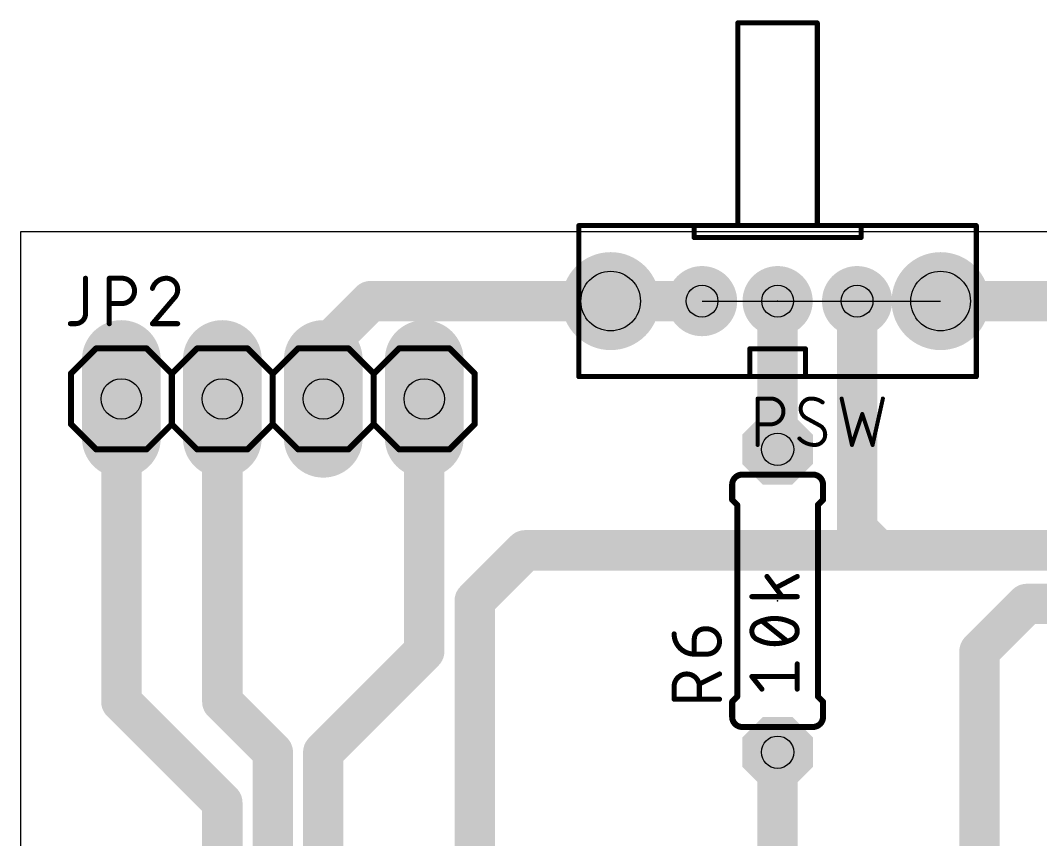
# Model space of a CAD drawing. Extents: x -78 to 183, y -66 to 113.
# Drawn here: x 0 to 25.67, y 27.01 to 47.62 of the extents above; entities that cross this region are included whole.
import ezdxf

# ---------------------------------------------------------------- set-up
doc = ezdxf.new("R2010")
doc.units = 0
doc.header["$MEASUREMENT"] = 0
doc.layers.get('0').update_dxf_attribs({"linetype": 'CONTINUOUS'})
for name, color, linetype in [('16', 175, 'CONTINUOUS'), ('17', 82, 'CONTINUOUS'), ('19', 53, 'CONTINUOUS'), ('20', 30, 'CONTINUOUS'), ('21', 253, 'CONTINUOUS'), ('23', 7, 'CONTINUOUS'), ('25', 253, 'CONTINUOUS'), ('27', 253, 'CONTINUOUS'), ('29', 253, 'CONTINUOUS'), ('30', 253, 'CONTINUOUS'), ('44', 253, 'CONTINUOUS'), ('51', 253, 'CONTINUOUS')]:
    doc.layers.add(name, color=color, linetype=linetype)

# ---------------------------------------------------------------- blocks, each defined once
blk = doc.blocks.new('RECT')
blk.add_solid([(-0.5, -0.5), (0.5, -0.5), (-0.5, 0.5), (0.5, 0.5)])
blk = doc.blocks.new('LONGP100')
at = {"const_width": 1}
blk.add_lwpolyline([(-0.5, 0), (0.5, 0)], dxfattribs=at)
at = {"const_width": 0.5}
for points in [[(-0.5, 0.25, 1), (-0.5, -0.25)], [(0.5, -0.25, 1), (0.5, 0.25)]]:
    blk.add_lwpolyline(points, format="xyb", dxfattribs=at)
blk = doc.blocks.new('ROUNDP')
at = {"const_width": 0.5}
blk.add_lwpolyline([(0, -0.25, 1), (0, 0.25, 1), (0, -0.25)], format="xyb", dxfattribs=at)
blk = doc.blocks.new('OCTAGONP')
at = {"const_width": 0.5}
blk.add_lwpolyline([(-0.25, -0.1036), (-0.25, 0.1036), (-0.1036, 0.25), (0.1036, 0.25), (0.25, 0.1036), (0.25, -0.1036), (0.1036, -0.25), (-0.1036, -0.25), (-0.25, -0.1036), (-0.25, 0.1036)], dxfattribs=at)

msp = doc.modelspace()

# ---------------------------------------------------------------- linework, layer by layer
at = {"layer": '16', "const_width": 1.016}
for points in [[(8.81, 40.56), (7.62, 39.37)], [(14.85, 40.56), (8.81, 40.56)], [(14.85, 40.56), (17.15, 40.56)], [(19.05, 40.64), (19.05, 40.56)], [(19.05, 36.83), (19.05, 40.56)], [(21.05, 40.56), (21.05, 34.83)], [(23.15, 40.56), (27.55, 40.56)], [(7.62, 39.37), (7.62, 38.1)], [(2.54, 30.48), (2.54, 38.1)], [(5.08, 30.48), (5.08, 38.1)], [(10.16, 31.75), (10.16, 38.1)], [(21.05, 34.83), (21.59, 34.29)], [(11.43, 33.02), (12.7, 34.29)], [(21.59, 34.29), (12.7, 34.29)], [(30.47, 34.29), (21.59, 34.29)], [(11.43, 10.16), (11.43, 33.02)], [(25.32, 32.94), (24.13, 31.75)], [(38.1, 32.94), (25.32, 32.94)], [(7.62, 29.21), (10.16, 31.75)], [(24.13, 31.75), (24.13, 25.32)], [(5.08, 27.94), (2.54, 30.48)], [(6.35, 29.21), (5.08, 30.48)], [(6.35, 21.51), (6.35, 29.21)], [(7.62, 22.78), (7.62, 29.21)], [(19.05, 29.21), (19.05, 28.114)], [(19.05, 25.32), (19.05, 29.21)], [(5.08, 19.05), (5.08, 27.94)]]:
    msp.add_lwpolyline(points, dxfattribs=at)
at = {"layer": '16', "const_width": 0.508}
for points in [[(8.81, 40.814, 1), (8.81, 40.306)], [(8.9896, 40.3804, 1), (8.6304, 40.7396)], [(14.85, 40.814, 1), (14.85, 40.306)], [(14.85, 40.306, 1), (14.85, 40.814)], [(17.15, 40.306, 1), (17.15, 40.814)], [(19.304, 40.64, 1), (18.796, 40.64)], [(19.304, 40.56, 1), (18.796, 40.56)], [(21.304, 40.56, 1), (20.796, 40.56)], [(23.15, 40.814, 1), (23.15, 40.306)], [(18.796, 40.56, 1), (19.304, 40.56)], [(7.874, 39.37, 1), (7.366, 39.37)], [(7.4404, 39.5496, 1), (7.7996, 39.1904)], [(2.794, 38.1, 1), (2.286, 38.1)], [(5.334, 38.1, 1), (4.826, 38.1)], [(10.414, 38.1, 1), (9.906, 38.1)], [(7.366, 38.1, 1), (7.874, 38.1)], [(18.796, 36.83, 1), (19.304, 36.83)], [(21.2296, 35.0096, 1), (20.8704, 34.6504)], [(20.796, 34.83, 1), (21.304, 34.83)], [(12.7, 34.544, 1), (12.7, 34.036)], [(12.8796, 34.1104, 1), (12.5204, 34.4696)], [(21.59, 34.544, 1), (21.59, 34.036)], [(21.4104, 34.1104, 1), (21.7696, 34.4696)], [(21.59, 34.036, 1), (21.59, 34.544)], [(11.684, 33.02, 1), (11.176, 33.02)], [(11.2504, 33.1996, 1), (11.6096, 32.8404)], [(25.32, 33.194, 1), (25.32, 32.686)], [(25.4996, 32.7604, 1), (25.1404, 33.1196)], [(10.3396, 31.5704, 1), (9.9804, 31.9296)], [(24.384, 31.75, 1), (23.876, 31.75)], [(23.9504, 31.9296, 1), (24.3096, 31.5704)], [(9.906, 31.75, 1), (10.414, 31.75)], [(2.7196, 30.6596, 1), (2.3604, 30.3004)], [(5.2596, 30.6596, 1), (4.9004, 30.3004)], [(2.286, 30.48, 1), (2.794, 30.48)], [(4.826, 30.48, 1), (5.334, 30.48)], [(6.604, 29.21, 1), (6.096, 29.21)], [(6.1704, 29.0304, 1), (6.5296, 29.3896)], [(7.874, 29.21, 1), (7.366, 29.21)], [(7.4404, 29.3896, 1), (7.7996, 29.0304)], [(19.304, 29.21, 1), (18.796, 29.21)], [(19.304, 29.21, 1), (18.796, 29.21)], [(5.334, 27.94, 1), (4.826, 27.94)], [(4.9004, 27.7604, 1), (5.2596, 28.1196)], [(18.796, 28.114, 1), (19.304, 28.114)]]:
    msp.add_lwpolyline(points, format="xyb", dxfattribs=at)
at = {"layer": '19'}
msp.add_line((17.15, 40.56), (23.15, 40.56), dxfattribs=at)
at = {"layer": '20'}
for p, q in [((91.43, 42.3), (0, 42.3)), ((0, 42.3), (0, -1.27))]:
    msp.add_line(p, q, dxfattribs=at)
at = {"layer": '21'}
for points, const_width in [([(18.05, 47.5918, 1), (18.05, 47.5282)], 0.0635), ([(18.0817, 47.56, 1), (18.0183, 47.56)], 0.0635), ([(20.0817, 47.56, 1), (20.0183, 47.56)], 0.0635), ([(20.05, 47.5282, 1), (20.05, 47.5918)], 0.0635), ([(14.05, 42.4918, 1), (14.05, 42.4282)], 0.0635), ([(14.0818, 42.46, 1), (14.0183, 42.46)], 0.0635), ([(16.95, 42.4918, 1), (16.95, 42.4282)], 0.0635), ([(16.9817, 42.46, 1), (16.9183, 42.46)], 0.0635), ([(16.95, 42.4282, 1), (16.95, 42.4918)], 0.0635), ([(18.05, 42.4918, 1), (18.05, 42.4282)], 0.0635), ([(18.0183, 42.46, 1), (18.0817, 42.46)], 0.0635), ([(18.05, 42.4282, 1), (18.05, 42.4918)], 0.0635), ([(20.05, 42.4918, 1), (20.05, 42.4282)], 0.0635), ([(20.0183, 42.46, 1), (20.0817, 42.46)], 0.0635), ([(20.05, 42.4282, 1), (20.05, 42.4918)], 0.0635), ([(21.15, 42.4918, 1), (21.15, 42.4282)], 0.0635), ([(21.1818, 42.46, 1), (21.1183, 42.46)], 0.0635), ([(21.15, 42.4282, 1), (21.15, 42.4918)], 0.0635), ([(24.0817, 42.46, 1), (24.0183, 42.46)], 0.0635), ([(24.05, 42.4282, 1), (24.05, 42.4918)], 0.0635), ([(16.95, 42.1918, 1), (16.95, 42.1283)], 0.0635), ([(16.9183, 42.16, 1), (16.9817, 42.16)], 0.0635), ([(21.1183, 42.16, 1), (21.1818, 42.16)], 0.0635), ([(21.15, 42.1283, 1), (21.15, 42.1918)], 0.0635), ([(1.905, 39.4081, 1), (1.905, 39.3319)], 0.0762), ([(1.9319, 39.3431, 1), (1.8781, 39.3969)], 0.0762), ([(3.2019, 39.3969, 1), (3.1481, 39.3431)], 0.0762), ([(3.175, 39.3319, 1), (3.175, 39.4081)], 0.0762), ([(4.445, 39.4081, 1), (4.445, 39.3319)], 0.0762), ([(4.4719, 39.3431, 1), (4.4181, 39.3969)], 0.0762), ([(5.7419, 39.3969, 1), (5.6881, 39.3431)], 0.0762), ([(5.715, 39.3319, 1), (5.715, 39.4081)], 0.0762), ([(6.985, 39.4081, 1), (6.985, 39.3319)], 0.0762), ([(7.0119, 39.3431, 1), (6.9581, 39.3969)], 0.0762), ([(8.2819, 39.3969, 1), (8.2281, 39.3431)], 0.0762), ([(8.255, 39.3319, 1), (8.255, 39.4081)], 0.0762), ([(9.525, 39.4081, 1), (9.525, 39.3319)], 0.0762), ([(9.5519, 39.3431, 1), (9.4981, 39.3969)], 0.0762), ([(10.8219, 39.3969, 1), (10.7681, 39.3431)], 0.0762), ([(10.795, 39.3319, 1), (10.795, 39.4081)], 0.0762), ([(18.35, 39.3918, 1), (18.35, 39.3282)], 0.0635), ([(18.3818, 39.36, 1), (18.3183, 39.36)], 0.0635), ([(19.7817, 39.36, 1), (19.7183, 39.36)], 0.0635), ([(19.75, 39.3282, 1), (19.75, 39.3918)], 0.0635), ([(1.3081, 38.735, 1), (1.2319, 38.735)], 0.0762), ([(1.2431, 38.7619, 1), (1.2969, 38.7081)], 0.0762), ([(3.8481, 38.735, 1), (3.7719, 38.735)], 0.0762), ([(3.7831, 38.7619, 1), (3.8369, 38.7081)], 0.0762), ([(3.7831, 38.7081, 1), (3.8369, 38.7619)], 0.0762), ([(6.3881, 38.735, 1), (6.3119, 38.735)], 0.0762), ([(6.3231, 38.7619, 1), (6.3769, 38.7081)], 0.0762), ([(6.3231, 38.7081, 1), (6.3769, 38.7619)], 0.0762), ([(8.9281, 38.735, 1), (8.8519, 38.735)], 0.0762), ([(8.8631, 38.7619, 1), (8.9169, 38.7081)], 0.0762), ([(8.8631, 38.7081, 1), (8.9169, 38.7619)], 0.0762), ([(11.4681, 38.735, 1), (11.3919, 38.735)], 0.0762), ([(11.4031, 38.7081, 1), (11.4569, 38.7619)], 0.0762), ([(14.05, 38.6918, 1), (14.05, 38.6283)], 0.0635), ([(14.0183, 38.66, 1), (14.0818, 38.66)], 0.0635), ([(18.35, 38.6918, 1), (18.35, 38.6283)], 0.0635), ([(18.3183, 38.66, 1), (18.3818, 38.66)], 0.0635), ([(18.35, 38.6283, 1), (18.35, 38.6918)], 0.0635), ([(19.75, 38.6918, 1), (19.75, 38.6283)], 0.0635), ([(19.7183, 38.66, 1), (19.7817, 38.66)], 0.0635), ([(19.75, 38.6283, 1), (19.75, 38.6918)], 0.0635), ([(24.0183, 38.66, 1), (24.0817, 38.66)], 0.0635), ([(24.05, 38.6283, 1), (24.05, 38.6918)], 0.0635), ([(1.2319, 37.465, 1), (1.3081, 37.465)], 0.0762), ([(1.2969, 37.4919, 1), (1.2431, 37.4381)], 0.0762), ([(3.7719, 37.465, 1), (3.8481, 37.465)], 0.0762), ([(3.8369, 37.4919, 1), (3.7831, 37.4381)], 0.0762), ([(3.8369, 37.4381, 1), (3.7831, 37.4919)], 0.0762), ([(6.3119, 37.465, 1), (6.3881, 37.465)], 0.0762), ([(6.3769, 37.4919, 1), (6.3231, 37.4381)], 0.0762), ([(6.3769, 37.4381, 1), (6.3231, 37.4919)], 0.0762), ([(8.8519, 37.465, 1), (8.9281, 37.465)], 0.0762), ([(8.9169, 37.4919, 1), (8.8631, 37.4381)], 0.0762), ([(8.9169, 37.4381, 1), (8.8631, 37.4919)], 0.0762), ([(11.3919, 37.465, 1), (11.4681, 37.465)], 0.0762), ([(11.4569, 37.4381, 1), (11.4031, 37.4919)], 0.0762), ([(1.905, 36.8681, 1), (1.905, 36.7919)], 0.0762), ([(1.8781, 36.8031, 1), (1.9319, 36.8569)], 0.0762), ([(3.1481, 36.8569, 1), (3.2019, 36.8031)], 0.0762), ([(3.175, 36.7919, 1), (3.175, 36.8681)], 0.0762), ([(4.445, 36.8681, 1), (4.445, 36.7919)], 0.0762), ([(4.4181, 36.8031, 1), (4.4719, 36.8569)], 0.0762), ([(5.6881, 36.8569, 1), (5.7419, 36.8031)], 0.0762), ([(5.715, 36.7919, 1), (5.715, 36.8681)], 0.0762), ([(6.985, 36.8681, 1), (6.985, 36.7919)], 0.0762), ([(6.9581, 36.8031, 1), (7.0119, 36.8569)], 0.0762), ([(8.2281, 36.8569, 1), (8.2819, 36.8031)], 0.0762), ([(8.255, 36.7919, 1), (8.255, 36.8681)], 0.0762), ([(9.525, 36.8681, 1), (9.525, 36.7919)], 0.0762), ([(9.4981, 36.8031, 1), (9.5519, 36.8569)], 0.0762), ([(10.7681, 36.8569, 1), (10.8219, 36.8031)], 0.0762), ([(10.795, 36.7919, 1), (10.795, 36.8681)], 0.0762), ([(18.161, 36.195, 0.4142), (17.907, 35.941)], 0.1524), ([(18.161, 36.1569, 1), (18.161, 36.2331)], 0.0762), ([(20.193, 35.941, 0.4142), (19.939, 36.195)], 0.1524), ([(19.939, 36.2331, 1), (19.939, 36.1569)], 0.0762), ([(17.9451, 35.941, 1), (17.8689, 35.941)], 0.0762), ([(17.8689, 35.941, 1), (17.9451, 35.941)], 0.0762), ([(20.2311, 35.941, 1), (20.1549, 35.941)], 0.0762), ([(20.1549, 35.941, 1), (20.2311, 35.941)], 0.0762), ([(17.8689, 35.56, 1), (17.9451, 35.56)], 0.0762), ([(17.9339, 35.5869, 1), (17.8801, 35.5331)], 0.0762), ([(18.0721, 35.433, 1), (17.9959, 35.433)], 0.0762), ([(18.0071, 35.4061, 1), (18.0609, 35.4599)], 0.0762), ([(20.1041, 35.433, 1), (20.0279, 35.433)], 0.0762), ([(20.0391, 35.4599, 1), (20.0929, 35.4061)], 0.0762), ([(20.1549, 35.56, 1), (20.2311, 35.56)], 0.0762), ([(20.2199, 35.5331, 1), (20.1661, 35.5869)], 0.0762), ([(17.9451, 30.48, 1), (17.8689, 30.48)], 0.0762), ([(17.8801, 30.5069, 1), (17.9339, 30.4531)], 0.0762), ([(17.9959, 30.607, 1), (18.0721, 30.607)], 0.0762), ([(18.0609, 30.5801, 1), (18.0071, 30.6339)], 0.0762), ([(20.0279, 30.607, 1), (20.1041, 30.607)], 0.0762), ([(20.0929, 30.6339, 1), (20.0391, 30.5801)], 0.0762), ([(20.2311, 30.48, 1), (20.1549, 30.48)], 0.0762), ([(20.1661, 30.4531, 1), (20.2199, 30.5069)], 0.0762), ([(17.907, 30.099, 0.4142), (18.161, 29.845)], 0.1524), ([(17.9451, 30.099, 1), (17.8689, 30.099)], 0.0762), ([(17.8689, 30.099, 1), (17.9451, 30.099)], 0.0762), ([(19.939, 29.845, 0.4142), (20.193, 30.099)], 0.1524), ([(20.2311, 30.099, 1), (20.1549, 30.099)], 0.0762), ([(20.1549, 30.099, 1), (20.2311, 30.099)], 0.0762), ([(18.161, 29.8069, 1), (18.161, 29.8831)], 0.0762), ([(19.939, 29.8831, 1), (19.939, 29.8069)], 0.0762)]:
    msp.add_lwpolyline(points, format="xyb", dxfattribs=dict(at, const_width=const_width))
for points, const_width in [([(20.05, 47.56), (18.05, 47.56)], 0.127), ([(18.05, 47.56), (18.05, 42.46)], 0.127), ([(20.05, 42.46), (20.05, 47.56)], 0.127), ([(14.05, 38.66), (14.05, 42.46)], 0.127), ([(14.05, 42.46), (16.95, 42.46)], 0.127), ([(16.95, 42.46), (18.05, 42.46)], 0.127), ([(16.95, 42.16), (16.95, 42.46)], 0.127), ([(18.05, 42.46), (20.05, 42.46)], 0.127), ([(20.05, 42.46), (21.15, 42.46)], 0.127), ([(21.15, 42.46), (24.05, 42.46)], 0.127), ([(21.15, 42.46), (21.15, 42.16)], 0.127), ([(24.05, 42.46), (24.05, 38.66)], 0.127), ([(21.15, 42.16), (16.95, 42.16)], 0.127), ([(1.905, 39.37), (1.27, 38.735)], 0.1524), ([(1.905, 39.37), (3.175, 39.37)], 0.1524), ([(3.175, 39.37), (3.81, 38.735)], 0.1524), ([(3.81, 38.735), (4.445, 39.37)], 0.1524), ([(4.445, 39.37), (5.715, 39.37)], 0.1524), ([(5.715, 39.37), (6.35, 38.735)], 0.1524), ([(6.35, 38.735), (6.985, 39.37)], 0.1524), ([(6.985, 39.37), (8.255, 39.37)], 0.1524), ([(8.255, 39.37), (8.89, 38.735)], 0.1524), ([(9.525, 39.37), (8.89, 38.735)], 0.1524), ([(9.525, 39.37), (10.795, 39.37)], 0.1524), ([(10.795, 39.37), (11.43, 38.735)], 0.1524), ([(19.75, 39.36), (18.35, 39.36)], 0.127), ([(18.35, 39.36), (18.35, 38.66)], 0.127), ([(19.75, 38.66), (19.75, 39.36)], 0.127), ([(1.27, 38.735), (1.27, 37.465)], 0.1524), ([(3.81, 38.735), (3.81, 37.465)], 0.1524), ([(6.35, 38.735), (6.35, 37.465)], 0.1524), ([(8.89, 38.735), (8.89, 37.465)], 0.1524), ([(11.43, 38.735), (11.43, 37.465)], 0.1524), ([(18.35, 38.66), (14.05, 38.66)], 0.127), ([(19.75, 38.66), (18.35, 38.66)], 0.127), ([(24.05, 38.66), (19.75, 38.66)], 0.127), ([(1.27, 37.465), (1.905, 36.83)], 0.1524), ([(3.81, 37.465), (3.175, 36.83)], 0.1524), ([(4.445, 36.83), (3.81, 37.465)], 0.1524), ([(6.35, 37.465), (5.715, 36.83)], 0.1524), ([(6.985, 36.83), (6.35, 37.465)], 0.1524), ([(8.89, 37.465), (8.255, 36.83)], 0.1524), ([(8.89, 37.465), (9.525, 36.83)], 0.1524), ([(11.43, 37.465), (10.795, 36.83)], 0.1524), ([(3.175, 36.83), (1.905, 36.83)], 0.1524), ([(5.715, 36.83), (4.445, 36.83)], 0.1524), ([(8.255, 36.83), (6.985, 36.83)], 0.1524), ([(10.795, 36.83), (9.525, 36.83)], 0.1524), ([(17.907, 35.941), (17.907, 35.56)], 0.1524), ([(20.193, 35.941), (20.193, 35.56)], 0.1524), ([(18.034, 35.433), (17.907, 35.56)], 0.1524), ([(18.034, 35.433), (18.034, 30.607)], 0.1524), ([(20.066, 35.433), (20.193, 35.56)], 0.1524), ([(20.066, 35.433), (20.066, 30.607)], 0.1524), ([(18.034, 30.607), (17.907, 30.48)], 0.1524), ([(17.907, 30.099), (17.907, 30.48)], 0.1524), ([(20.066, 30.607), (20.193, 30.48)], 0.1524), ([(20.193, 30.099), (20.193, 30.48)], 0.1524)]:
    msp.add_lwpolyline(points, dxfattribs=dict(at, const_width=const_width))
at = {"layer": '23'}
for p in [(19.05, 40.56), (6.35, 38.1), (19.05, 33.02)]:
    msp.add_point(p, dxfattribs=at)
at = {"layer": '25'}
for points, const_width in [([(1.6383, 41.1353), (1.6383, 40.2463)], 0.127), ([(2.2363, 39.9923), (2.2363, 41.1353)], 0.127), ([(2.2363, 41.1353), (2.5538, 41.1353)], 0.127), ([(2.5538, 40.5003), (2.2363, 40.5003)], 0.127), ([(3.8619, 40.6273), (3.3222, 39.9923)], 0.127), ([(1.3843, 39.9923), (1.2573, 39.9923)], 0.127), ([(3.3222, 39.9923), (3.9572, 39.9923)], 0.127), ([(18.5482, 36.9408), (18.5482, 38.1092)], 0.1016), ([(18.5482, 38.1092), (18.8727, 38.1092)], 0.1016), ([(20.6606, 38.1092), (20.9203, 36.9408)], 0.1016), ([(21.4396, 36.9408), (21.6992, 38.1092)], 0.1016), ([(20.9203, 36.9408), (21.1799, 37.7197)], 0.1016), ([(21.1799, 37.7197), (21.4396, 36.9408)], 0.1016), ([(18.8727, 37.4601), (18.5482, 37.4601)], 0.1016), ([(20.1173, 37.4276), (19.7603, 37.6224)], 0.1016), ([(17.2085, 32.3132), (17.272, 32.3132)], 0.127), ([(16.9545, 31.6782), (16.9545, 32.0592)], 0.127), ([(17.272, 31.6782), (16.9545, 31.6782)], 0.127), ([(17.5895, 31.1785), (17.0815, 30.9245)], 0.127), ([(16.4465, 30.5435), (16.4465, 30.861)], 0.127), ([(17.0815, 30.861), (17.0815, 30.5435)], 0.127), ([(17.5895, 30.5435), (16.4465, 30.5435)], 0.127)]:
    msp.add_lwpolyline(points, dxfattribs=dict(at, const_width=const_width))
for points, const_width in [([(1.6701, 41.1353, 1), (1.6066, 41.1353)], 0.0635), ([(2.2363, 41.1671, 1), (2.2363, 41.1035)], 0.0635), ([(2.2681, 41.1353, 1), (2.2046, 41.1353)], 0.0635), ([(2.5538, 41.1671, 1), (2.5538, 41.1035)], 0.0635), ([(2.5538, 40.5003, 1), (2.5538, 41.1353)], 0.127), ([(2.5538, 41.1035, 1), (2.5538, 41.1671)], 0.0635), ([(3.6714, 41.1353, 0.3252), (3.3222, 40.8813)], 0.127), ([(3.6714, 41.1671, 1), (3.6714, 41.1035)], 0.0635), ([(3.9572, 40.8496, 0.4142), (3.6714, 41.1353)], 0.127), ([(3.6714, 41.1035, 1), (3.6714, 41.1671)], 0.0635), ([(3.292, 40.8911, 1), (3.3524, 40.8715)], 0.0635), ([(3.8619, 40.6273, 0.2053), (3.9572, 40.8496)], 0.127), ([(3.9889, 40.8496, 1), (3.9254, 40.8495)], 0.0635), ([(3.9254, 40.8496, 1), (3.9889, 40.8496)], 0.0635), ([(2.2363, 40.5321, 1), (2.2363, 40.4686)], 0.0635), ([(2.5538, 40.5321, 1), (2.5538, 40.4686)], 0.0635), ([(2.5538, 40.4686, 1), (2.5538, 40.5321)], 0.0635), ([(3.84, 40.6503, 1), (3.8838, 40.6043)], 0.0635), ([(3.8861, 40.6067, 1), (3.8377, 40.6479)], 0.0635), ([(1.3843, 39.9923, 0.4142), (1.6383, 40.2463)], 0.127), ([(1.6701, 40.2463, 1), (1.6066, 40.2463)], 0.0635), ([(1.2573, 40.0241, 1), (1.2573, 39.9605)], 0.0635), ([(1.3843, 40.0241, 1), (1.3843, 39.9605)], 0.0635), ([(1.3843, 39.9605, 1), (1.3843, 40.0241)], 0.0635), ([(1.6066, 40.2463, 1), (1.6701, 40.2463)], 0.0635), ([(3.3222, 40.0241, 1), (3.3222, 39.9605)], 0.0635), ([(3.298, 40.0129, 1), (3.3464, 39.9717)], 0.0635), ([(3.9572, 39.9605, 1), (3.9572, 40.0241)], 0.0635), ([(2.2046, 39.9923, 1), (2.2681, 39.9923)], 0.0635), ([(18.5736, 38.1092, 1), (18.5228, 38.1092)], 0.0508), ([(18.5482, 38.1346, 1), (18.5482, 38.0838)], 0.0508), ([(18.8727, 37.4601, 1), (18.8727, 38.1092)], 0.1016), ([(18.8727, 38.1346, 1), (18.8727, 38.0838)], 0.0508), ([(18.8727, 38.0838, 1), (18.8727, 38.1346)], 0.0508), ([(19.8902, 38.1092, 0.4142), (19.6305, 37.8496)], 0.1016), ([(20.1823, 38.0118, 0.1623), (19.8902, 38.1092)], 0.1016), ([(19.8902, 38.1346, 1), (19.8902, 38.0838)], 0.0508), ([(19.8902, 38.0838, 1), (19.8902, 38.1346)], 0.0508), ([(20.167, 37.9915, 1), (20.1975, 38.0322)], 0.0508), ([(20.6854, 38.1147, 1), (20.6358, 38.1037)], 0.0508), ([(21.724, 38.1037, 1), (21.6744, 38.1147)], 0.0508), ([(19.6305, 37.8496, 0.2656), (19.7603, 37.6224)], 0.1016), ([(19.6559, 37.8496, 1), (19.6051, 37.8496)], 0.0508), ([(19.6051, 37.8496, 1), (19.6559, 37.8496)], 0.0508), ([(21.204, 37.7278, 1), (21.1558, 37.7117)], 0.0508), ([(21.204, 37.7117, 1), (21.1558, 37.7278)], 0.0508), ([(18.5482, 37.4855, 1), (18.5482, 37.4347)], 0.0508), ([(18.8727, 37.4855, 1), (18.8727, 37.4347)], 0.0508), ([(18.8727, 37.4347, 1), (18.8727, 37.4855)], 0.0508), ([(19.7725, 37.6447, 1), (19.7482, 37.6001)], 0.0508), ([(19.7474, 37.6005, 1), (19.7732, 37.6442)], 0.0508), ([(20.2472, 37.2004, 0.2656), (20.1173, 37.4276)], 0.1016), ([(20.1302, 37.4495, 1), (20.1045, 37.4057)], 0.0508), ([(20.1052, 37.4053, 1), (20.1295, 37.4499)], 0.0508), ([(19.9875, 36.9408, 0.4142), (20.2472, 37.2004)], 0.1016), ([(20.2726, 37.2004, 1), (20.2218, 37.2004)], 0.0508), ([(20.2218, 37.2004, 1), (20.2726, 37.2004)], 0.0508), ([(18.5228, 36.9408, 1), (18.5736, 36.9408)], 0.0508), ([(19.6161, 37.121, 1), (19.58, 37.0852)], 0.0508), ([(19.5981, 37.1031, 0.2), (19.9875, 36.9408)], 0.1016), ([(19.9875, 36.9662, 1), (19.9875, 36.9154)], 0.0508), ([(19.9875, 36.9154, 1), (19.9875, 36.9662)], 0.0508), ([(20.8962, 36.9488, 1), (20.9444, 36.9328)], 0.0508), ([(20.8955, 36.9353, 1), (20.9451, 36.9463)], 0.0508), ([(21.4148, 36.9463, 1), (21.4644, 36.9353)], 0.0508), ([(21.4155, 36.9328, 1), (21.4637, 36.9488)], 0.0508), ([(17.2085, 32.3132, 0.4142), (16.9545, 32.0592)], 0.127), ([(17.2085, 32.345, 1), (17.2085, 32.2815)], 0.0635), ([(17.2085, 32.2815, 1), (17.2085, 32.345)], 0.0635), ([(17.272, 32.345, 1), (17.272, 32.2815)], 0.0635), ([(17.272, 31.6782, 1), (17.272, 32.3132)], 0.127), ([(17.272, 32.2815, 1), (17.272, 32.345)], 0.0635), ([(16.4465, 32.1862, 0.4142), (16.9545, 31.6782)], 0.127), ([(16.4782, 32.1862, 1), (16.4148, 32.1862)], 0.0635), ([(16.9862, 32.0592, 1), (16.9228, 32.0592)], 0.0635), ([(16.9228, 32.0592, 1), (16.9862, 32.0592)], 0.0635), ([(16.9545, 31.71, 1), (16.9545, 31.6465)], 0.0635), ([(16.9228, 31.6782, 1), (16.9862, 31.6782)], 0.0635), ([(16.9545, 31.6465, 1), (16.9545, 31.71)], 0.0635), ([(17.272, 31.71, 1), (17.272, 31.6465)], 0.0635), ([(17.272, 31.6465, 1), (17.272, 31.71)], 0.0635), ([(17.0815, 30.861, 1), (16.4465, 30.861)], 0.127), ([(17.6037, 31.1501, 1), (17.5753, 31.2069)], 0.0635), ([(16.4782, 30.861, 1), (16.4148, 30.861)], 0.0635), ([(16.4148, 30.861, 1), (16.4782, 30.861)], 0.0635), ([(17.0673, 30.9529, 1), (17.0957, 30.8961)], 0.0635), ([(17.1133, 30.861, 1), (17.0498, 30.861)], 0.0635), ([(17.0498, 30.861, 1), (17.1133, 30.861)], 0.0635), ([(16.4465, 30.5753, 1), (16.4465, 30.5118)], 0.0635), ([(16.4148, 30.5435, 1), (16.4782, 30.5435)], 0.0635), ([(17.0498, 30.5435, 1), (17.1133, 30.5435)], 0.0635), ([(17.5895, 30.5118, 1), (17.5895, 30.5753)], 0.0635)]:
    msp.add_lwpolyline(points, format="xyb", dxfattribs=dict(at, const_width=const_width))
at = {"layer": '27'}
for points, const_width in [([(18.8087, 33.6512, 1), (18.7579, 33.6131)], 0.0635), ([(19.5602, 33.6041, 1), (19.5304, 33.6602)], 0.0635), ([(18.9907, 33.3744, 1), (19.0204, 33.3183)], 0.0635), ([(18.4023, 33.1559, 1), (18.4023, 33.0924)], 0.0635), ([(19.1389, 33.1051, 1), (19.1897, 33.1432)], 0.0635), ([(19.5453, 33.0924, 1), (19.5453, 33.1559)], 0.0635), ([(18.9738, 32.5755, 0.1139), (18.5611, 32.4802)], 0.127), ([(18.9738, 32.6073, 1), (18.9738, 32.5437)], 0.0635), ([(19.3865, 32.4802, 0.1139), (18.9738, 32.5755)], 0.127), ([(18.9738, 32.5437, 1), (18.9738, 32.6073)], 0.0635), ([(18.5611, 32.4802, 0.3205), (18.4023, 32.258)], 0.127), ([(18.5471, 32.5088, 1), (18.575, 32.4517)], 0.0635), ([(18.5713, 32.4502, 1), (18.5508, 32.5103)], 0.0635), ([(18.6761, 32.5368, 1), (18.6365, 32.4872)], 0.0635), ([(19.3968, 32.5103, 1), (19.3763, 32.4502)], 0.0635), ([(19.5453, 32.258, 0.3205), (19.3865, 32.4802)], 0.127), ([(19.3726, 32.4517, 1), (19.4005, 32.5088)], 0.0635), ([(18.4023, 32.258, 0.3205), (18.5611, 32.0358)], 0.127), ([(18.434, 32.258, 1), (18.3706, 32.258)], 0.0635), ([(18.3706, 32.258, 1), (18.434, 32.258)], 0.0635), ([(18.575, 32.0643, 1), (18.5471, 32.0072)], 0.0635), ([(18.5611, 32.0358, 0.1139), (18.9738, 31.9405)], 0.127), ([(18.5508, 32.0057, 1), (18.5713, 32.0658)], 0.0635), ([(18.9738, 31.9405, 0.1139), (19.3865, 32.0358)], 0.127), ([(19.3865, 32.0358, 0.3205), (19.5453, 32.258)], 0.127), ([(19.3763, 32.0658, 1), (19.3968, 32.0057)], 0.0635), ([(19.4005, 32.0072, 1), (19.3726, 32.0643)], 0.0635), ([(19.577, 32.258, 1), (19.5136, 32.258)], 0.0635), ([(19.5136, 32.258, 1), (19.577, 32.258)], 0.0635), ([(18.9738, 31.9722, 1), (18.9738, 31.9088)], 0.0635), ([(18.9738, 31.9088, 1), (18.9738, 31.9722)], 0.0635), ([(19.2715, 31.9792, 1), (19.3111, 32.0288)], 0.0635), ([(19.577, 31.4325, 1), (19.5136, 31.4325)], 0.0635), ([(18.4023, 31.1468, 1), (18.4023, 31.0833)], 0.0635), ([(18.4271, 31.1348, 1), (18.3775, 31.0952)], 0.0635), ([(19.5453, 31.0833, 1), (19.5453, 31.1468)], 0.0635), ([(18.6315, 30.7777, 1), (18.6811, 30.8173)], 0.0635), ([(19.5136, 30.7975, 1), (19.577, 30.7975)], 0.0635)]:
    msp.add_lwpolyline(points, format="xyb", dxfattribs=dict(at, const_width=const_width))
at = {"layer": '27', "const_width": 0.127}
for points in [[(18.7833, 33.6321), (19.1643, 33.1241)], [(19.5453, 33.6321), (19.0055, 33.3464)], [(19.5453, 33.1241), (18.4023, 33.1241)], [(19.2913, 32.004), (18.6563, 32.512)], [(19.5453, 30.7975), (19.5453, 31.4325)], [(18.6563, 30.7975), (18.4023, 31.115)], [(18.4023, 31.115), (19.5453, 31.115)]]:
    msp.add_lwpolyline(points, dxfattribs=at)
at = {"layer": '44'}
for centre, radius in [((14.85, 40.56), 0.75), ((23.15, 40.56), 0.75), ((17.15, 40.56), 0.4), ((19.05, 40.56), 0.4), ((21.05, 40.56), 0.4), ((2.54, 38.1), 0.508), ((5.08, 38.1), 0.508), ((7.62, 38.1), 0.508), ((10.16, 38.1), 0.508), ((19.05, 36.83), 0.4064), ((19.05, 29.21), 0.4064)]:
    msp.add_circle(centre, radius, dxfattribs=at)
at = {"layer": '51'}
for points, const_width in [([(19.05, 36.449), (19.05, 36.83)], 0.6096), ([(19.939, 36.195), (18.161, 36.195)], 0.1524), ([(19.939, 29.845), (18.161, 29.845)], 0.1524), ([(19.05, 29.21), (19.05, 29.591)], 0.6096)]:
    msp.add_lwpolyline(points, dxfattribs=dict(at, const_width=const_width))
for points, const_width in [([(19.2024, 36.83, 1), (18.8976, 36.83)], 0.3048), ([(18.8976, 36.449, 1), (19.2024, 36.449)], 0.3048), ([(18.161, 36.2331, 1), (18.161, 36.1569)], 0.0762), ([(19.939, 36.1569, 1), (19.939, 36.2331)], 0.0762), ([(18.161, 29.8831, 1), (18.161, 29.8069)], 0.0762), ([(19.2024, 29.591, 1), (18.8976, 29.591)], 0.3048), ([(19.939, 29.8069, 1), (19.939, 29.8831)], 0.0762), ([(18.8976, 29.21, 1), (19.2024, 29.21)], 0.3048)]:
    msp.add_lwpolyline(points, format="xyb", dxfattribs=dict(at, const_width=const_width))

# ---------------------------------------------------------------- block references
at = {"layer": '17'}
for name, p, xscale, yscale, rotation in [('ROUNDP', (14.85, 40.56), 2.262, 2.262, 180), ('ROUNDP', (14.85, 40.56), 2.262, 2.262, 180), ('ROUNDP', (23.15, 40.56), 2.262, 2.262, 180), ('ROUNDP', (23.15, 40.56), 2.262, 2.262, 180), ('ROUNDP', (17.15, 40.56), 1.562, 1.562, 180), ('ROUNDP', (17.15, 40.56), 1.562, 1.562, 180), ('ROUNDP', (19.05, 40.56), 1.562, 1.562, 180), ('ROUNDP', (19.05, 40.56), 1.562, 1.562, 180), ('ROUNDP', (21.05, 40.56), 1.562, 1.562, 180), ('ROUNDP', (21.05, 40.56), 1.562, 1.562, 180), ('LONGP100', (2.54, 38.1), 1.778, 1.778, 90), ('LONGP100', (2.54, 38.1), 1.778, 1.778, 90), ('LONGP100', (5.08, 38.1), 1.778, 1.778, 90), ('LONGP100', (5.08, 38.1), 1.778, 1.778, 90), ('LONGP100', (7.62, 38.1), 1.778, 1.778, 90), ('LONGP100', (7.62, 38.1), 1.778, 1.778, 90), ('LONGP100', (10.16, 38.1), 1.778, 1.778, 90), ('LONGP100', (10.16, 38.1), 1.778, 1.778, 90), ('OCTAGONP', (19.05, 36.83), 1.5748, 1.5748, 90), ('OCTAGONP', (19.05, 36.83), 1.5748, 1.5748, 90), ('OCTAGONP', (19.05, 29.21), 1.5748, 1.5748, 90), ('OCTAGONP', (19.05, 29.21), 1.5748, 1.5748, 90)]:
    msp.add_blockref(name, p, dxfattribs=dict(at, xscale=xscale, yscale=yscale, rotation=rotation))
at = {"layer": '29'}
for name, p, xscale, yscale, rotation in [('ROUNDP', (14.85, 40.56), 2.4652, 2.4652, 180), ('ROUNDP', (23.15, 40.56), 2.4652, 2.4652, 180), ('ROUNDP', (17.15, 40.56), 1.7652, 1.7652, 180), ('ROUNDP', (19.05, 40.56), 1.7652, 1.7652, 180), ('ROUNDP', (21.05, 40.56), 1.7652, 1.7652, 180), ('LONGP100', (2.54, 38.1), 1.9812, 1.9812, 90), ('LONGP100', (5.08, 38.1), 1.9812, 1.9812, 90), ('LONGP100', (7.62, 38.1), 1.9812, 1.9812, 90), ('LONGP100', (10.16, 38.1), 1.9812, 1.9812, 90), ('OCTAGONP', (19.05, 36.83), 1.778, 1.778, 90), ('OCTAGONP', (19.05, 29.21), 1.778, 1.778, 90)]:
    msp.add_blockref(name, p, dxfattribs=dict(at, xscale=xscale, yscale=yscale, rotation=rotation))
at = {"layer": '30'}
for name, p, xscale, yscale, rotation in [('ROUNDP', (14.85, 40.56), 2.4652, 2.4652, 180), ('ROUNDP', (23.15, 40.56), 2.4652, 2.4652, 180), ('ROUNDP', (17.15, 40.56), 1.7652, 1.7652, 180), ('ROUNDP', (19.05, 40.56), 1.7652, 1.7652, 180), ('ROUNDP', (21.05, 40.56), 1.7652, 1.7652, 180), ('LONGP100', (2.54, 38.1), 1.9812, 1.9812, 90), ('LONGP100', (5.08, 38.1), 1.9812, 1.9812, 90), ('LONGP100', (7.62, 38.1), 1.9812, 1.9812, 90), ('LONGP100', (10.16, 38.1), 1.9812, 1.9812, 90), ('OCTAGONP', (19.05, 36.83), 1.778, 1.778, 90), ('OCTAGONP', (19.05, 29.21), 1.778, 1.778, 90)]:
    msp.add_blockref(name, p, dxfattribs=dict(at, xscale=xscale, yscale=yscale, rotation=rotation))
at = {"layer": '51', "xscale": 0.508, "yscale": 0.508}
for p in [(2.54, 38.1), (5.08, 38.1), (7.62, 38.1), (10.16, 38.1)]:
    msp.add_blockref('RECT', p, dxfattribs=at)
at = {"layer": '51', "xscale": 0.254, "yscale": 0.6096, "rotation": 90}
for p in [(19.05, 36.322), (19.05, 29.718)]:
    msp.add_blockref('RECT', p, dxfattribs=at)

doc.saveas('drawing.dxf')
